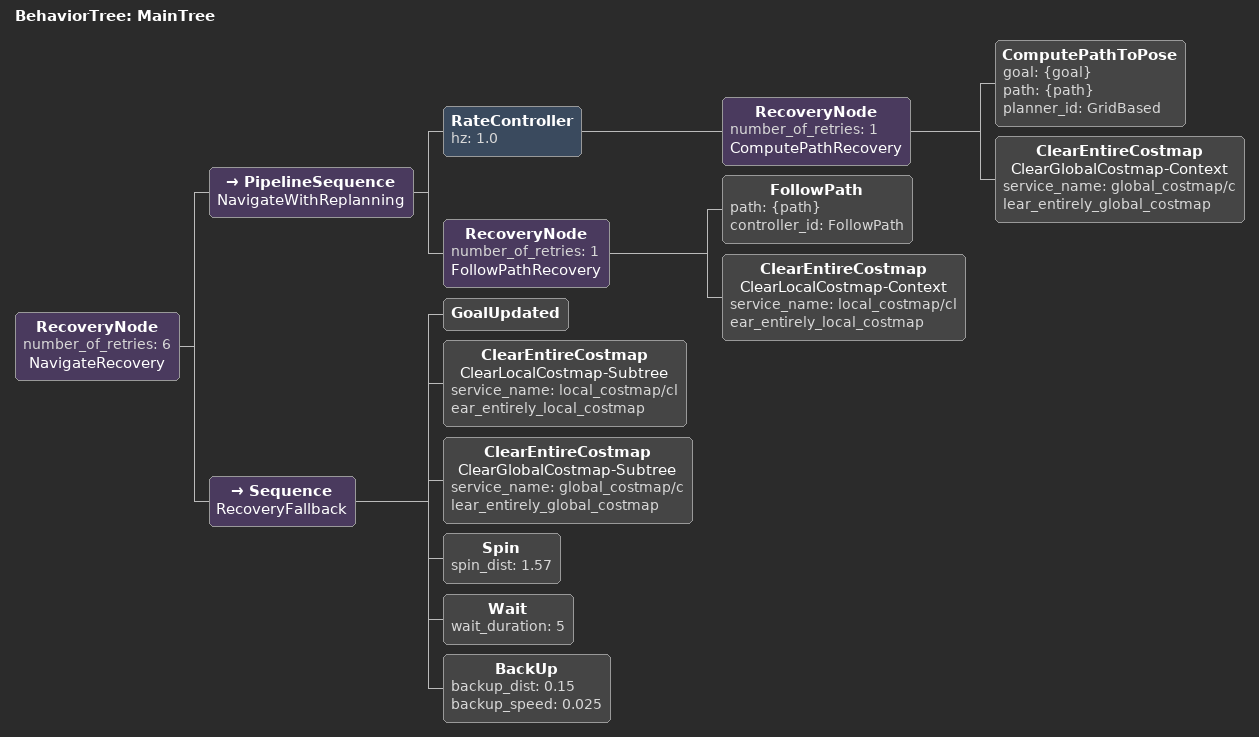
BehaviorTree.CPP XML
<root BTCPP_format="4" main_tree_to_execute="MainTree">
  <BehaviorTree ID="MainTree">
    <RecoveryNode number_of_retries="6" name="NavigateRecovery">
      <PipelineSequence name="NavigateWithReplanning">
        <RateController hz="1.0">
          <RecoveryNode number_of_retries="1" name="ComputePathRecovery">
            <ComputePathToPose goal="{goal}" path="{path}" planner_id="GridBased"/>
            <ClearEntireCostmap name="ClearGlobalCostmap-Context" service_name="global_costmap/clear_entirely_global_costmap"/>
          </RecoveryNode>
        </RateController>
        <RecoveryNode number_of_retries="1" name="FollowPathRecovery">
          <FollowPath path="{path}" controller_id="FollowPath"/>
          <ClearEntireCostmap name="ClearLocalCostmap-Context" service_name="local_costmap/clear_entirely_local_costmap"/>
        </RecoveryNode>
      </PipelineSequence>
      <Sequence name="RecoveryFallback">
        <GoalUpdated/>
        <ClearEntireCostmap name="ClearLocalCostmap-Subtree" service_name="local_costmap/clear_entirely_local_costmap"/>
        <ClearEntireCostmap name="ClearGlobalCostmap-Subtree" service_name="global_costmap/clear_entirely_global_costmap"/>
        <Spin spin_dist="1.57"/>
        <Wait wait_duration="5"/>
        <BackUp backup_dist="0.15" backup_speed="0.025"/>
      </Sequence>
    </RecoveryNode>
  </BehaviorTree>
</root>
